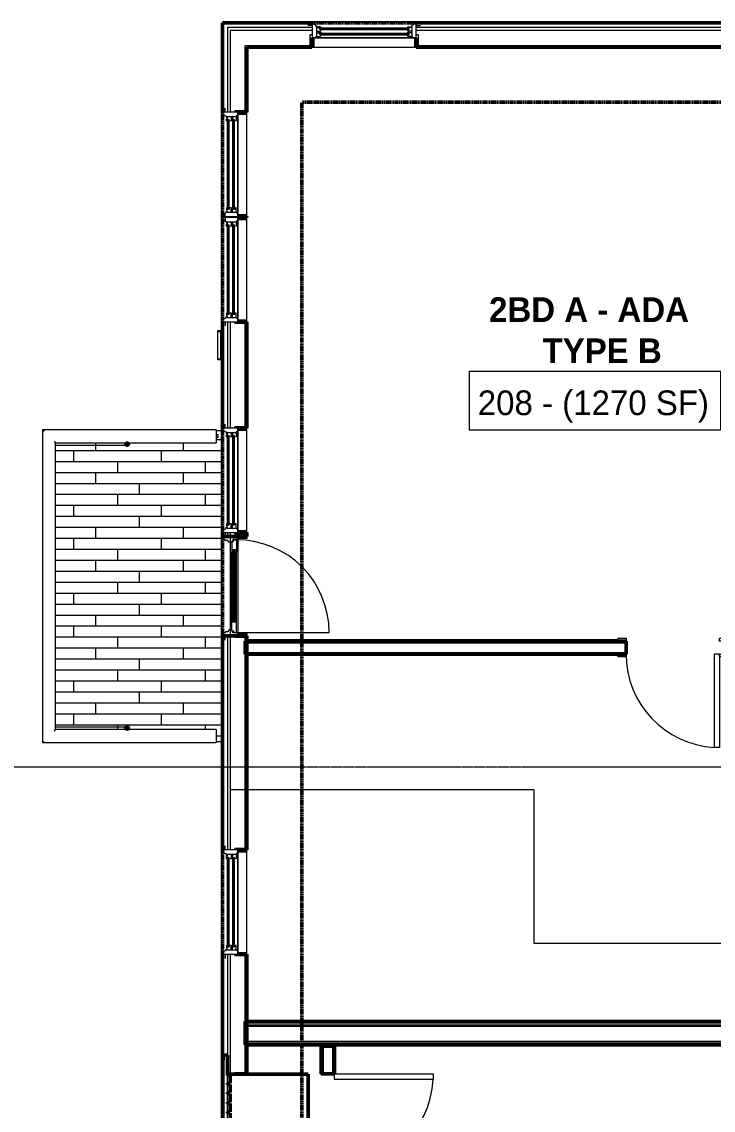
# Model space of a CAD drawing. Header units: inches. Extents: x -4235 to -464, y 9767 to 12344.
# Drawn here: x -3933.9 to -3681.9, y 11722.1 to 12119 of the extents above; entities that cross this region are included whole.
import ezdxf

# ---------------------------------------------------------------- set-up
doc = ezdxf.new("R2010")
doc.units = ezdxf.units.IN
doc.header["$MEASUREMENT"] = 0
doc.linetypes.add('Dash 1_16_', pattern=[0.125, 0.0625, -0.0625])
doc.linetypes.add('Grid Line 1_2_', pattern=[0.875, 0.5, -0.125, 0.125, -0.125])
for name, color, linetype, lineweight in [('0-1', 7, 'Continuous', 5), ('0-2', 10, 'Continuous', 9), ('A-AREA-IDEN', 2, 'Continuous', 9), ('A-DOOR-1', 7, 'Continuous', 9), ('A-DOOR-2', 130, 'Continuous', 20), ('A-DOOR-4', 31, 'Continuous', 9), ('A-DOOR-5', 31, 'Continuous', 20), ('A-DOOR-FRAM', 31, 'Continuous', 20), ('A-DOOR-FRAM-1', 130, 'Continuous', 20), ('A-DOOR-FRAM-2', 31, 'Continuous', 9), ('A-DOOR-GLAZ', 31, 'Continuous', 9), ('A-FLOR-1', 10, 'Continuous', 9), ('A-FLOR-4', 192, 'Continuous', 9), ('A-FLOR-HRAL', 11, 'Continuous', 9), ('A-FLOR-PATT-1', 9, 'Continuous', 9), ('A-GENM', 5, 'Continuous', 9), ('A-GENM-5', 5, 'Continuous', 50), ('A-GLAZ-1', 151, 'Continuous', 9), ('A-GLAZ-2', 151, 'Continuous', 20), ('A-GLAZ-3', 151, 'Continuous', 50), ('A-WALL', 113, 'Continuous', 13), ('A-WALL-1', 250, 'Continuous', 50), ('A-WALL-2', 50, 'Continuous', 13), ('A-WALL-3', 10, 'Continuous', 9), ('A-WALL-4', 254, 'Continuous', 9), ('A-WALL-5', 7, 'Continuous', 9), ('A-WALL-6', 113, 'Continuous', 9), ('A-WALL-7', 113, 'Continuous', 50), ('C-PROP-LINE-1', 91, 'Dash 1_16_', 50), ('I-WALL-1', 250, 'Continuous', 50), ('I-WALL-2', 10, 'Continuous', 9), ('I-WALL-3', 254, 'Continuous', 9), ('S-GRID-1', 1, 'Grid Line 1_2_', 9)]:
    doc.layers.add(name, color=color, linetype=linetype, lineweight=lineweight)
doc.styles.add('Century Gothic', font='ufonts.com_century-gothic.ttf', dxfattribs={"height": 9})
doc.styles.add('Century Gothic_B', font='GOTHICB.TTF', dxfattribs={"height": 9})

# ---------------------------------------------------------------- blocks, each defined once
blk = doc.blocks.new('Basic Wall _ INT - W4BØF - _5_8 GYP - 2X4 WOOD_BATT_ - 5_8 GYP_ - ___-2689699-BACKGROUND - 2ND FLOOR')
at = {"layer": 'A-WALL-3'}
for p, q in [((-3852.47, 11893.48), (-3852.47, 11893.6)), ((-3852.47, 11893.6), (-3852.47, 11893.54)), ((-3852.47, 11893.54), (-3852.47, 11893.4)), ((-3851.86, 11893.54), (-3852.47, 11893.54)), ((-3852.47, 11893.33), (-3852.47, 11893.48)), ((-3852.47, 11893.39), (-3852.47, 11893.33)), ((-3852.47, 11893.31), (-3852.47, 11893.33)), ((-3852.47, 11893.31), (-3852.47, 11893.31)), ((-3852.47, 11893.3), (-3852.47, 11893.31)), ((-3852.47, 11893.29), (-3852.47, 11893.3)), ((-3852.47, 11893.27), (-3852.47, 11893.29)), ((-3852.47, 11893.23), (-3852.47, 11893.27)), ((-3852.47, 11893.19), (-3852.47, 11893.23)), ((-3852.47, 11893.21), (-3852.47, 11893.19)), ((-3852.47, 11893.19), (-3851.86, 11893.19)), ((-3716.58, 11893.19), (-3713.58, 11893.19))]:
    blk.add_line(p, q, dxfattribs=at)
at = {"layer": 'A-WALL-4'}
for p, q in [((-3851.86, 11893.6), (-3852.47, 11893.6)), ((-3716.58, 11893.54), (-3851.85, 11893.54)), ((-3676.05, 11893.54), (-3676.58, 11893.54)), ((-3676.05, 11893.54), (-3676.05, 11893.6)), ((-3676.05, 11893.4), (-3676.05, 11893.54)), ((-3676.05, 11893.33), (-3676.05, 11893.39)), ((-3851.86, 11893.31), (-3852.47, 11893.31)), ((-3851.85, 11893.19), (-3716.58, 11893.19)), ((-3676.58, 11893.19), (-3676.05, 11893.19)), ((-3676.05, 11893.19), (-3676.05, 11893.21))]:
    blk.add_line(p, q, dxfattribs=at)
at = {"layer": 'A-WALL-5'}
for p, q in [((-3716.58, 11893.6), (-3851.85, 11893.6)), ((-3676.05, 11893.6), (-3676.58, 11893.6)), ((-3676.05, 11893.6), (-3676.05, 11893.31)), ((-3716.58, 11893.31), (-3851.85, 11893.31)), ((-3676.05, 11893.31), (-3676.58, 11893.31)), ((-3676.05, 11893.31), (-3676.05, 11893.23)), ((-3676.05, 11893.23), (-3676.05, 11893.19))]:
    blk.add_line(p, q, dxfattribs=at)
blk = doc.blocks.new('Basic Wall _ INT - W4BØF - _5_8 GYP - 2X4 WOOD_BATT_ - 5_8 GYP_ - ___-2689700-BACKGROUND - 2ND FLOOR')
at = {"layer": 'A-WALL-3'}
for p, q in [((-3852.47, 11888.44), (-3852.47, 11888.42)), ((-3852.47, 11888.4), (-3852.47, 11888.44)), ((-3852.47, 11888.44), (-3851.85, 11888.44)), ((-3852.47, 11888.34), (-3852.47, 11888.4)), ((-3852.47, 11888.32), (-3852.47, 11888.34)), ((-3852.47, 11888.31), (-3852.47, 11888.32)), ((-3852.47, 11888.29), (-3852.47, 11888.31)), ((-3852.47, 11888.3), (-3852.47, 11888.24)), ((-3852.47, 11888.24), (-3852.47, 11888.29)), ((-3852.47, 11888.15), (-3852.47, 11888.24)), ((-3852.47, 11888.23), (-3852.47, 11888.09)), ((-3852.47, 11888.03), (-3852.47, 11888.15)), ((-3852.47, 11888.09), (-3852.47, 11888.03)), ((-3851.85, 11888.09), (-3852.47, 11888.09)), ((-3716.58, 11888.44), (-3713.58, 11888.44)), ((-3676.46, 11888.03), (-3676.4, 11888.09)), ((-3676.4, 11888.09), (-3676.25, 11888.23)), ((-3676.25, 11888.24), (-3676.19, 11888.3)), ((-3676.07, 11888.42), (-3676.05, 11888.44))]:
    blk.add_line(p, q, dxfattribs=at)
at = {"layer": 'A-WALL-4'}
for p, q in [((-3852.47, 11888.31), (-3851.85, 11888.31)), ((-3851.85, 11888.03), (-3852.47, 11888.03)), ((-3851.85, 11888.44), (-3716.58, 11888.44)), ((-3716.58, 11888.09), (-3851.85, 11888.09)), ((-3676.58, 11888.44), (-3676.05, 11888.44)), ((-3676.4, 11888.09), (-3676.58, 11888.09))]:
    blk.add_line(p, q, dxfattribs=at)
at = {"layer": 'A-WALL-5'}
for p, q in [((-3851.85, 11888.31), (-3716.58, 11888.31)), ((-3716.58, 11888.03), (-3851.85, 11888.03)), ((-3676.58, 11888.31), (-3676.17, 11888.31)), ((-3676.46, 11888.03), (-3676.58, 11888.03))]:
    blk.add_line(p, q, dxfattribs=at)
at = {"layer": 'A-WALL-5', "flags": 128}
for points in [[(-3676.17, 11888.31), (-3676.19, 11888.29), (-3676.25, 11888.24), (-3676.34, 11888.15), (-3676.46, 11888.03)], [(-3676.09, 11888.4), (-3676.11, 11888.38), (-3676.13, 11888.36), (-3676.15, 11888.34), (-3676.16, 11888.33), (-3676.17, 11888.32), (-3676.17, 11888.31)]]:
    blk.add_lwpolyline(points, dxfattribs=at)
blk = doc.blocks.new('SWING - SINGLE - FLUSH - 2-10 x 6-8 - PRIVACY-3199405-BACKGROUND - 2ND FLOOR')
at = {"layer": 'A-DOOR-1'}
blk.add_arc((17, -2.37), 34.07, 180, 266.6343, dxfattribs=at)
at = {"layer": 'A-DOOR-2'}
for p, q in [((15, -2.37), (15, -36.38)), ((17, -2.37), (15, -2.37)), ((17, -2.37), (17, -36.38)), ((17, -36.38), (15, -36.38))]:
    blk.add_line(p, q, dxfattribs=at)
at = {"layer": 'A-DOOR-FRAM-1'}
for p, q in [((-20, 2.38), (-20, 3.38)), ((-20, 3.38), (-17, 3.38)), ((-17, 2.38), (-20, 2.38)), ((-17, 3.38), (-17, 2.38)), ((17, 2.38), (17, 3.38)), ((17, 3.38), (20, 3.38)), ((20, 2.38), (17, 2.38)), ((20, 3.38), (20, 2.38)), ((-20, -2.37), (-17, -2.37)), ((-20, -3.37), (-20, -2.37)), ((-17, -3.37), (-20, -3.37)), ((-17, -2.37), (-17, -3.37)), ((17, -2.37), (20, -2.37)), ((17, -3.37), (17, -2.37)), ((20, -3.37), (17, -3.37)), ((20, -2.37), (20, -3.37))]:
    blk.add_line(p, q, dxfattribs=at)
blk = doc.blocks.new('Basic Wall _ INT - W4BØF - _5_8 GYP - 2X4 WOOD_BATT_ - 5_8 GYP_ - ___-2687859-BACKGROUND - 2ND FLOOR')
at = {"layer": 'A-WALL-4'}
for p, q in [((-3819.97, 11745.66), (-3820, 11745.66)), ((-3820, 11735.41), (-3820, 11745.66)), ((-3819.8, 11745.66), (-3819.86, 11745.66)), ((-3819.65, 11745.66), (-3819.79, 11745.66)), ((-3819.58, 11745.66), (-3819.65, 11745.66)), ((-3819.65, 11745.66), (-3819.65, 11735.41)), ((-3820, 11735.41), (-3819.97, 11735.41)), ((-3819.86, 11735.41), (-3819.8, 11735.41)), ((-3819.79, 11735.41), (-3819.65, 11735.41)), ((-3819.65, 11735.41), (-3819.58, 11735.41))]:
    blk.add_line(p, q, dxfattribs=at)
at = {"layer": 'A-WALL-5'}
for p, q in [((-3820, 11745.66), (-3819.95, 11745.66)), ((-3819.95, 11745.66), (-3819.87, 11745.66)), ((-3819.87, 11735.41), (-3819.87, 11745.66)), ((-3819.87, 11745.66), (-3819.58, 11745.66)), ((-3819.58, 11745.66), (-3819.58, 11735.41)), ((-3819.95, 11735.41), (-3820, 11735.41)), ((-3819.87, 11735.41), (-3819.95, 11735.41)), ((-3819.58, 11735.41), (-3819.87, 11735.41))]:
    blk.add_line(p, q, dxfattribs=at)
blk = doc.blocks.new('Basic Wall _ INT - W4BØF - _5_8 GYP - 2X4 WOOD_BATT_ - 5_8 GYP_ - ___-2687858-BACKGROUND - 2ND FLOOR')
at = {"layer": 'A-WALL-4'}
for p, q in [((-3825.1, 11745.66), (-3825.16, 11745.66)), ((-3824.95, 11745.66), (-3825.1, 11745.66)), ((-3825.1, 11745.66), (-3825.1, 11735.41)), ((-3824.89, 11745.66), (-3824.95, 11745.66)), ((-3824.75, 11745.66), (-3824.77, 11745.66)), ((-3824.75, 11735.41), (-3824.75, 11745.66)), ((-3825.16, 11735.41), (-3825.1, 11735.41)), ((-3825.1, 11735.41), (-3824.95, 11735.41)), ((-3824.95, 11735.41), (-3824.89, 11735.41)), ((-3824.77, 11735.41), (-3824.75, 11735.41))]:
    blk.add_line(p, q, dxfattribs=at)
at = {"layer": 'A-WALL-5'}
for p, q in [((-3825.16, 11745.66), (-3824.87, 11745.66)), ((-3825.16, 11745.66), (-3825.16, 11735.41)), ((-3824.87, 11745.66), (-3824.87, 11735.41)), ((-3824.87, 11745.66), (-3824.79, 11745.66)), ((-3824.79, 11745.66), (-3824.75, 11745.66)), ((-3824.87, 11735.41), (-3825.16, 11735.41)), ((-3824.79, 11735.41), (-3824.87, 11735.41)), ((-3824.75, 11735.41), (-3824.79, 11735.41))]:
    blk.add_line(p, q, dxfattribs=at)
blk = doc.blocks.new('SWING - SINGLE - FLUSH - 36_ x 80_ - OFFSET PIVOT DOOR AT MAGIC PAK AND WASHER_DRYER-3199415-BACKGROUND - 2ND FLOOR')
at = {"layer": 'A-DOOR-1'}
blk.add_arc((18, -2.37), 36.07, 180, 266.8211, dxfattribs=at)
at = {"layer": 'A-DOOR-2'}
for p, q in [((16, -2.37), (16, -38.39)), ((18, -2.37), (16, -2.37)), ((18, -2.37), (18, -38.39)), ((18, -38.39), (16, -38.39))]:
    blk.add_line(p, q, dxfattribs=at)
blk = doc.blocks.new('CTR - 1st Phase - Unit Layouts_rvt-1-BACKGROUND - 2ND FLOOR')
at = {"layer": 'A-WALL-1'}
for p, q in [((-3713.58, 11893.19), (-3852.47, 11893.19)), ((-3852.47, 11893.19), (-3852.47, 11892.56)), ((-3852.47, 11892.56), (-3852.47, 11889.06)), ((-3713.58, 11888.44), (-3713.58, 11893.19)), ((-3852.47, 11889.06), (-3852.47, 11888.44)), ((-3852.47, 11888.44), (-3713.58, 11888.44)), ((-3824.12, 11745.66), (-3824.75, 11745.66)), ((-3824.75, 11745.66), (-3824.75, 11735.41)), ((-3820.62, 11745.66), (-3824.12, 11745.66)), ((-3820, 11745.66), (-3820.62, 11745.66)), ((-3820, 11735.41), (-3820, 11745.66)), ((-3824.75, 11735.41), (-3820, 11735.41))]:
    blk.add_line(p, q, dxfattribs=at)
at = {"layer": 'A-WALL-2'}
for p, q in [((-3851.85, 11892.56), (-3851.85, 11889.06)), ((-3851.85, 11892.56), (-3713.58, 11892.56)), ((-3851.85, 11889.06), (-3713.58, 11889.06)), ((-3820.62, 11745.04), (-3824.12, 11745.04)), ((-3824.12, 11745.04), (-3824.12, 11735.41)), ((-3820.62, 11745.04), (-3820.62, 11735.41))]:
    blk.add_line(p, q, dxfattribs=at)
at = {"layer": 'A-WALL-3'}
for p, q in [((-3851.86, 11893.19), (-3852.47, 11893.19)), ((-3852.47, 11888.44), (-3852.47, 11893.19)), ((-3716.58, 11893.19), (-3851.85, 11893.19)), ((-3713.58, 11893.19), (-3716.58, 11893.19)), ((-3852.47, 11888.44), (-3851.85, 11888.44)), ((-3851.85, 11888.44), (-3716.58, 11888.44)), ((-3716.58, 11888.44), (-3713.58, 11888.44)), ((-3824.75, 11745.66), (-3824.75, 11735.41)), ((-3820, 11735.41), (-3820, 11745.66))]:
    blk.add_line(p, q, dxfattribs=at)
at = {"layer": 'A-WALL-4'}
for p, q in [((-3713.58, 11893.19), (-3713.58, 11888.44)), ((-3824.75, 11745.66), (-3820, 11745.66)), ((-3820, 11735.41), (-3824.75, 11735.41))]:
    blk.add_line(p, q, dxfattribs=at)
at = {"layer": '0-2'}
for name, p in [('Basic Wall _ INT - W4BØF - _5_8 GYP - 2X4 WOOD_BATT_ - 5_8 GYP_ - ___-2689699-BACKGROUND - 2ND FLOOR', (0, 0)), ('SWING - SINGLE - FLUSH - 2-10 x 6-8 - PRIVACY-3199405-BACKGROUND - 2ND FLOOR', (-3696.58, 11890.81)), ('Basic Wall _ INT - W4BØF - _5_8 GYP - 2X4 WOOD_BATT_ - 5_8 GYP_ - ___-2689700-BACKGROUND - 2ND FLOOR', (0, 0)), ('Basic Wall _ INT - W4BØF - _5_8 GYP - 2X4 WOOD_BATT_ - 5_8 GYP_ - ___-2687858-BACKGROUND - 2ND FLOOR', (0, 0)), ('Basic Wall _ INT - W4BØF - _5_8 GYP - 2X4 WOOD_BATT_ - 5_8 GYP_ - ___-2687859-BACKGROUND - 2ND FLOOR', (0, 0))]:
    blk.add_blockref(name, p, dxfattribs=at)
at = {"layer": '0-2', "rotation": 90.00000000001249}
blk.add_blockref('SWING - SINGLE - FLUSH - 36_ x 80_ - OFFSET PIVOT DOOR AT MAGIC PAK AND WASHER_DRYER-3199415-BACKGROUND - 2ND FLOOR', (-3822.37, 11717.41), dxfattribs=at)
blk = doc.blocks.new('CTR - 1st Phase - Common Walls_rvt-1-BACKGROUND - 2ND FLOOR')
at = {"layer": 'A-WALL-2'}
for p, q in [((-3501.42, 11753.81), (-3852.47, 11753.81)), ((-3501.42, 11753.19), (-3852.47, 11753.19)), ((-3501.42, 11752.69), (-3852.47, 11752.69)), ((-3504.67, 11747.19), (-3852.47, 11747.19)), ((-3504.67, 11746.56), (-3852.47, 11746.56))]:
    blk.add_line(p, q, dxfattribs=at)
at = {"layer": 'I-WALL-1'}
for p, q in [((-3636.46, 11754.44), (-3852.47, 11754.44)), ((-3852.47, 11754.44), (-3852.47, 11745.94)), ((-3852.47, 11745.94), (-3505.3, 11745.94))]:
    blk.add_line(p, q, dxfattribs=at)
at = {"layer": 'I-WALL-2'}
for p, q in [((-3852.47, 11745.94), (-3852.47, 11754.44)), ((-3851.85, 11754.44), (-3852.47, 11754.44)), ((-3852.47, 11745.94), (-3851.85, 11745.94))]:
    blk.add_line(p, q, dxfattribs=at)
at = {"layer": 'I-WALL-3'}
for p, q in [((-3676.46, 11754.44), (-3851.85, 11754.44)), ((-3851.85, 11745.94), (-3505.3, 11745.94))]:
    blk.add_line(p, q, dxfattribs=at)
blk = doc.blocks.new('CTR - 1st Phase -Stairs _ Elevators_rvt-1-BACKGROUND - 2ND FLOOR')
at = {"layer": 'A-FLOR-1'}
for p, q in [((-3857.97, 11838.99), (-3857.97, 11817.01)), ((-3857.97, 11778.99), (-3857.97, 11735.26))]:
    blk.add_line(p, q, dxfattribs=at)
blk = doc.blocks.new('Window-Double_Hung-Andersen-400_Series-Tilt_Wash - DOUBLE HUNG - REVERSE COTTAGE - 2ND FLOOR-2888385-BACKGROUND - 2ND FLOOR')
at = {"layer": 'A-GLAZ-1'}
for p, q in [((-16.29, 2.5), (-15.7, 2.5)), ((-16.29, 2.12), (-15.7, 2.12)), ((-16.29, 0.56), (-15.7, 0.56)), ((-16.29, 0.19), (-15.7, 0.19)), ((-15.82, 2.5), (-15.82, 2.12)), ((-15.82, 0.56), (-15.82, 0.19)), ((-15.7, 2.63), (15.7, 2.63)), ((-15.7, 2.5), (15.7, 2.5)), ((-15.7, 2.12), (15.7, 2.12)), ((-15.7, 2), (15.7, 2)), ((-15.7, 0.69), (15.7, 0.69)), ((-15.7, 0.56), (15.7, 0.56)), ((-15.7, 0.19), (15.7, 0.19)), ((-15.7, 0.06), (15.7, 0.06)), ((16.29, 2.5), (15.7, 2.5)), ((16.29, 2.12), (15.7, 2.12)), ((16.29, 0.56), (15.7, 0.56)), ((16.29, 0.19), (15.7, 0.19)), ((15.82, 2.5), (15.82, 2.12)), ((15.82, 0.56), (15.82, 0.19)), ((-19.01, -3.94), (-19.01, -2.44)), ((-19.01, -2.44), (-18.95, -2.44)), ((-18.95, -3.94), (-19.01, -3.94)), ((18.95, -1.06), (-18.95, -1.06)), ((-18.95, -1.06), (-18.95, -4.44)), ((-18.32, -1.06), (-18.32, -4.44)), ((18.32, -1.06), (18.32, -4.44)), ((18.95, -4.44), (18.95, -1.06)), ((18.95, -2.44), (19.01, -2.44)), ((19.01, -3.94), (18.95, -3.94)), ((19.01, -2.44), (19.01, -3.94)), ((-18.95, -4.44), (18.95, -4.44))]:
    blk.add_line(p, q, dxfattribs=at)
at = {"layer": 'A-GLAZ-2'}
for p, q in [((19.01, 4.81), (-19.01, 4.81)), ((-19.01, 4.81), (-19.01, -1.06)), ((-18.2, 4.81), (-18.2, 4)), ((-18.2, 4), (-17.92, 4)), ((-17.92, 4), (-17.61, 3.19)), ((17.92, 4), (17.61, 3.19)), ((18.2, 4), (17.92, 4)), ((18.2, 4.81), (18.2, 4)), ((19.01, -1.06), (19.01, 4.81)), ((-19.01, 3.44), (-20.51, 3.44)), ((-17.61, 3.19), (-17.14, 3.19)), ((-17.42, 2.75), (-16.57, 2.75)), ((-17.42, 2.75), (-17.42, -0.56)), ((-17.42, 1.37), (-15.86, 1.37)), ((-17.42, 0.81), (-16.57, 0.81)), ((-17.14, 3.19), (-17.14, 2.75)), ((-15.86, 2.97), (-16.57, 2.97)), ((-16.57, 2.63), (-16.57, 2.97)), ((-15.7, 2.63), (-16.57, 2.63)), ((-15.86, 1.03), (-16.57, 1.03)), ((-16.57, 0.69), (-16.57, 1.03)), ((-15.7, 0.69), (-16.57, 0.69)), ((-16.29, 2.63), (-16.29, 2)), ((-15.7, 2), (-16.29, 2)), ((-16.29, 0.69), (-16.29, 0.06)), ((-15.7, 0.06), (-16.29, 0.06)), ((-15.86, 2.97), (-15.7, 2.63)), ((-15.86, 1.37), (-15.7, 2)), ((-15.86, 1.03), (-15.7, 0.69)), ((-15.86, -0.56), (-15.7, 0.06)), ((15.86, 2.97), (15.7, 2.63)), ((15.7, 2.63), (16.57, 2.63)), ((15.7, 2), (16.29, 2)), ((15.86, 1.37), (15.7, 2)), ((15.86, 1.03), (15.7, 0.69)), ((15.7, 0.69), (16.57, 0.69)), ((15.7, 0.06), (16.29, 0.06)), ((15.86, -0.56), (15.7, 0.06)), ((15.86, 2.97), (16.57, 2.97)), ((17.42, 1.37), (15.86, 1.37)), ((15.86, 1.03), (16.57, 1.03)), ((16.29, 2.63), (16.29, 2)), ((16.29, 0.69), (16.29, 0.06)), ((16.57, 2.63), (16.57, 2.97)), ((17.42, 2.75), (16.57, 2.75)), ((16.57, 0.69), (16.57, 1.03)), ((17.42, 0.81), (16.57, 0.81)), ((17.14, 3.19), (17.14, 2.75)), ((17.61, 3.19), (17.14, 3.19)), ((17.42, 2.75), (17.42, -0.56)), ((19.01, 3.44), (20.51, 3.44)), ((-19.01, -1.06), (19.01, -1.06)), ((-17.67, -0.78), (-18, -1.06)), ((-17.67, -0.78), (-17.67, -0.56)), ((-17.67, -0.56), (-15.86, -0.56)), ((17.67, -0.56), (15.86, -0.56)), ((17.67, -0.78), (17.67, -0.56)), ((17.67, -0.78), (18, -1.06))]:
    blk.add_line(p, q, dxfattribs=at)
blk = doc.blocks.new('Door-Inswing-Andersen-400_Series-Single - 3_ 0-1_8_ x custom height - 2ND FLOOR-2895725-BACKGROUND - 2ND FLOOR')
at = {"layer": 'A-DOOR-4'}
blk.add_line((16.87, 0.66), (16.87, 34.41), dxfattribs=at)
blk.add_arc((16.87, 0.66), 33.75, 90, 180, dxfattribs=at)
at = {"layer": 'A-DOOR-5'}
for p, q in [((-16.87, -0.41), (-16.87, 0.66)), ((-16.87, 0.66), (-12.44, 0.66)), ((-13.19, 0.66), (-13.19, -0.66)), ((-13.19, 0.66), (-13.19, 0.59)), ((-13.19, 0.59), (-12.67, 0.59)), ((-12.44, 0.09), (-13.19, 0.09)), ((-12.67, 0.59), (-12.47, 0.34)), ((-12.47, 0.34), (-12.44, 0.16)), ((12.44, 0.66), (-12.44, 0.66)), ((-12.44, 0.16), (-12.44, 0.09)), ((16.87, 0.66), (12.44, 0.66)), ((12.47, 0.34), (12.44, 0.16)), ((12.44, 0.16), (12.44, 0.09)), ((12.44, 0.09), (13.19, 0.09)), ((12.67, 0.59), (12.47, 0.34)), ((13.19, 0.59), (12.67, 0.59)), ((13.19, 0.66), (13.19, -0.66)), ((13.19, 0.66), (13.19, 0.59)), ((16.87, -0.41), (16.87, 0.66)), ((-16.26, -0.42), (-16.87, -0.41)), ((-16.26, -1.06), (-16.26, -0.42)), ((-16.26, -1.06), (-12.44, -1.06)), ((-13.19, -0.66), (-12.44, -0.66)), ((-12.44, -0.75), (-12.47, -1.06)), ((-12.44, -0.66), (-12.44, -0.75)), ((12.44, -1.06), (-12.44, -1.06)), ((12.44, -0.66), (12.44, -0.75)), ((13.19, -0.66), (12.44, -0.66)), ((12.44, -0.75), (12.47, -1.06)), ((16.26, -1.06), (12.44, -1.06)), ((16.26, -0.42), (16.87, -0.41)), ((16.26, -1.06), (16.26, -0.42))]:
    blk.add_line(p, q, dxfattribs=at)
at = {"layer": 'A-DOOR-FRAM'}
for p, q in [((-18.06, -4.75), (-18.06, 1.12)), ((-18.06, 1.12), (-17.03, 1.12)), ((-17.69, 1.12), (-18.06, 1.12)), ((-18.06, 1.12), (-17.94, 1.12)), ((-18.06, -4.44), (-18.06, 1.12)), ((-17.31, 1.12), (17.31, 1.12)), ((-17.03, 1.12), (-17.03, -0.66)), ((17.03, 1.12), (17.03, -0.66)), ((18.06, 1.12), (17.03, 1.12)), ((17.94, 1.12), (18.06, 1.12)), ((18.06, -4.75), (18.06, 1.12)), ((18.06, 1.12), (18.06, -4.44)), ((-19.69, -3.44), (-18.06, -3.44)), ((-17.03, -0.66), (-16.45, -0.66)), ((-16.69, -3.39), (-17.03, -3.63)), ((-17.03, -3.63), (-17.03, -4.75)), ((-16, -2.23), (-16.69, -2.39)), ((-16.69, -2.39), (-16.69, -3.39)), ((-16.45, -0.66), (-16.45, -1.09)), ((-16.45, -1.09), (-16, -1.09)), ((-16, -1.09), (-16, -2.23)), ((16.45, -1.09), (16, -1.09)), ((16, -1.09), (16, -2.23)), ((16, -2.23), (16.69, -2.39)), ((16.45, -0.66), (16.45, -1.09)), ((17.03, -0.66), (16.45, -0.66)), ((16.69, -2.39), (16.69, -3.39)), ((16.69, -3.39), (17.03, -3.63)), ((17.03, -3.63), (17.03, -4.75)), ((19.69, -3.44), (18.06, -3.44)), ((-18.06, -4.8), (-18.06, -4.44)), ((-18.06, -4.75), (-17.03, -4.75)), ((18.06, -4.75), (17.03, -4.75)), ((18.06, -4.44), (18.06, -4.8))]:
    blk.add_line(p, q, dxfattribs=at)
at = {"layer": 'A-DOOR-FRAM-2'}
for p, q in [((-17.94, 4.44), (-17.31, 4.44)), ((-17.94, 1.12), (-17.94, 4.44)), ((-17.31, 4.44), (-17.31, 1.12)), ((17.31, 4.44), (17.94, 4.44)), ((17.31, 1.12), (17.31, 4.44)), ((17.94, 4.44), (17.94, 1.12)), ((-17.31, 1.12), (-17.94, 1.12)), ((17.94, 1.12), (17.31, 1.12))]:
    blk.add_line(p, q, dxfattribs=at)
at = {"layer": 'A-DOOR-GLAZ'}
for p, q in [((12.44, 0.09), (-12.44, 0.09)), ((-13.19, -0.06), (-12.44, -0.06)), ((-12.44, -0.5), (-13.19, -0.5)), ((-12.98, -0.5), (-12.98, -0.06)), ((12.44, -0.06), (-12.44, -0.06)), ((12.44, -0.5), (-12.44, -0.5)), ((12.44, -0.66), (-12.44, -0.66)), ((13.19, -0.06), (12.44, -0.06)), ((12.44, -0.5), (13.19, -0.5)), ((12.98, -0.5), (12.98, -0.06))]:
    blk.add_line(p, q, dxfattribs=at)
blk = doc.blocks.new('V-Series_EWC4_SPVU_RFA_2015 - 2ND AND 3RD FLOOR-2226480-BACKGROUND - 2ND FLOOR')
at = {"layer": 'A-GENM'}
for p, q in [((-3858.97, 11732.03), (-3858.97, 11734.83)), ((-3858.97, 11728.55), (-3858.97, 11731.53)), ((-3858.97, 11725.06), (-3858.97, 11728.05)), ((-3858.97, 11721.58), (-3858.97, 11724.56)), ((-3858.97, 11718.09), (-3858.97, 11721.08)), ((-3858.97, 11714.61), (-3858.97, 11717.59)), ((-3858.97, 11711.12), (-3858.97, 11714.11)), ((-3858.97, 11707.83), (-3858.97, 11710.62))]:
    blk.add_line(p, q, dxfattribs=at)
at = {"layer": 'A-GENM-5'}
for p, q in [((-3829.54, 11735.26), (-3858.97, 11735.26)), ((-3858.97, 11735.26), (-3858.97, 11734.83)), ((-3858.97, 11734.83), (-3857.97, 11734.83)), ((-3857.97, 11734.83), (-3857.97, 11732.03)), ((-3829.54, 11707.39), (-3829.54, 11735.26)), ((-3857.97, 11732.03), (-3858.97, 11732.03)), ((-3858.97, 11732.03), (-3858.97, 11731.53)), ((-3858.97, 11731.53), (-3857.97, 11731.53)), ((-3857.97, 11731.53), (-3857.97, 11728.55)), ((-3857.97, 11728.55), (-3858.97, 11728.55)), ((-3858.97, 11728.55), (-3858.97, 11728.05)), ((-3858.97, 11728.05), (-3857.97, 11728.05)), ((-3857.97, 11728.05), (-3857.97, 11725.06)), ((-3857.97, 11725.06), (-3858.97, 11725.06)), ((-3858.97, 11725.06), (-3858.97, 11724.56)), ((-3858.97, 11724.56), (-3857.97, 11724.56)), ((-3857.97, 11724.56), (-3857.97, 11721.58)), ((-3857.97, 11721.58), (-3858.97, 11721.58)), ((-3858.97, 11721.58), (-3858.97, 11721.08)), ((-3858.97, 11721.08), (-3857.97, 11721.08)), ((-3857.97, 11721.08), (-3857.97, 11718.09)), ((-3857.97, 11718.09), (-3858.97, 11718.09)), ((-3858.97, 11718.09), (-3858.97, 11717.59)), ((-3858.97, 11717.59), (-3857.97, 11717.59)), ((-3857.97, 11717.59), (-3857.97, 11714.61)), ((-3857.97, 11714.61), (-3858.97, 11714.61)), ((-3858.97, 11714.61), (-3858.97, 11714.11)), ((-3858.97, 11714.11), (-3857.97, 11714.11)), ((-3857.97, 11711.12), (-3858.97, 11711.12)), ((-3858.97, 11711.12), (-3858.97, 11710.62)), ((-3857.97, 11714.11), (-3857.97, 11711.12)), ((-3858.97, 11710.62), (-3857.97, 11710.62)), ((-3857.97, 11707.83), (-3858.97, 11707.83)), ((-3858.97, 11707.83), (-3858.97, 11707.39)), ((-3858.97, 11707.39), (-3829.54, 11707.39)), ((-3857.97, 11710.62), (-3857.97, 11707.83))]:
    blk.add_line(p, q, dxfattribs=at)
blk = doc.blocks.new('Railing - Baluster_01-2700443-BACKGROUND - 2ND FLOOR')
at = {"layer": 'A-FLOR-HRAL'}
for p, q in [((-0.59, 1.18), (0.59, 1.18)), ((-0.59, 0.59), (-0.59, 1.18)), ((0.59, 1.18), (0.59, 0.59))]:
    blk.add_line(p, q, dxfattribs=at)
blk = doc.blocks.new('Railing - Railing-2700282-BACKGROUND - 2ND FLOOR')
at = {"layer": 'A-FLOR-HRAL'}
for p, q in [((-3863.09, 11970.23), (-3926.34, 11970.23)), ((-3926.34, 11970.23), (-3926.34, 11856.18)), ((-3863.09, 11970.23), (-3863.09, 11969.75)), ((-3863.09, 11969.75), (-3863.09, 11965.97)), ((-3921.61, 11965.5), (-3863.09, 11965.5)), ((-3921.61, 11860.9), (-3921.61, 11965.5)), ((-3863.09, 11965.97), (-3863.09, 11965.5)), ((-3863.09, 11860.9), (-3921.61, 11860.9)), ((-3863.09, 11860.9), (-3863.09, 11860.43)), ((-3863.09, 11860.43), (-3863.09, 11856.65)), ((-3926.34, 11856.18), (-3863.09, 11856.18)), ((-3863.09, 11856.65), (-3863.09, 11856.18))]:
    blk.add_line(p, q, dxfattribs=at)
for points, knots in [([(-3926.34, 11970.23), (-3926.34, 11970.23), (-3926.33, 11970.22), (-3926.3, 11970.19), (-3926.27, 11970.16), (-3926.25, 11970.14), (-3926.22, 11970.11), (-3926.19, 11970.08), (-3926.15, 11970.04), (-3926.11, 11970), (-3926.07, 11969.96), (-3926.03, 11969.93), (-3925.97, 11969.86), (-3925.91, 11969.8), (-3925.86, 11969.75)], [0, 0, 0, 0, 0.166667, 0.25, 0.333333, 0.416667, 0.458333, 0.5, 0.583333, 0.666667, 0.708333, 0.75, 0.833333, 1, 1, 1, 1]), ([(-3922.08, 11965.97), (-3922.04, 11965.93), (-3921.98, 11965.87), (-3921.9, 11965.79), (-3921.86, 11965.75), (-3921.82, 11965.71), (-3921.79, 11965.68), (-3921.76, 11965.65), (-3921.73, 11965.62), (-3921.7, 11965.59), (-3921.67, 11965.56), (-3921.65, 11965.54), (-3921.62, 11965.51), (-3921.61, 11965.5), (-3921.61, 11965.5)], [0, 0, 0, 0, 0.166667, 0.25, 0.333333, 0.375, 0.416667, 0.5, 0.541667, 0.583333, 0.666667, 0.75, 0.833333, 1, 1, 1, 1]), ([(-3922.08, 11860.43), (-3922.04, 11860.47), (-3921.98, 11860.53), (-3921.9, 11860.61), (-3921.86, 11860.66), (-3921.82, 11860.69), (-3921.79, 11860.73), (-3921.76, 11860.76), (-3921.73, 11860.78), (-3921.7, 11860.81), (-3921.67, 11860.84), (-3921.65, 11860.87), (-3921.62, 11860.89), (-3921.61, 11860.9), (-3921.61, 11860.9)], [0, 0, 0, 0, 0.166667, 0.25, 0.333333, 0.375, 0.416667, 0.5, 0.541667, 0.583333, 0.666667, 0.75, 0.833333, 1, 1, 1, 1]), ([(-3926.34, 11856.18), (-3926.34, 11856.18), (-3926.33, 11856.19), (-3926.3, 11856.21), (-3926.27, 11856.24), (-3926.25, 11856.27), (-3926.22, 11856.29), (-3926.19, 11856.32), (-3926.15, 11856.36), (-3926.11, 11856.4), (-3926.07, 11856.44), (-3926.04, 11856.48), (-3925.97, 11856.55), (-3925.9, 11856.61), (-3925.86, 11856.65)], [0, 0, 0, 0, 0.166667, 0.25, 0.333333, 0.416667, 0.458333, 0.5, 0.583333, 0.666667, 0.708333, 0.75, 0.833333, 1, 1, 1, 1])]:
    blk.add_open_spline(points, degree=3, knots=knots, dxfattribs=at)
at = {"rotation": 269.9999999999999}
blk.add_blockref('Railing - Baluster_01-2700443-BACKGROUND - 2ND FLOOR', (-3863.68, 11967.86), dxfattribs=at)
blk = doc.blocks.new('Walls 11 - Walls 1-2570471-BACKGROUND - 2ND FLOOR')
at = {"layer": 'A-WALL-6'}
for p, q in [((-3895.51, 11965.32), (-3921.61, 11965.32)), ((-3921.61, 11964.57), (-3895.51, 11964.57))]:
    blk.add_line(p, q, dxfattribs=at)
at = {"layer": 'A-WALL-7', "flags": 128}
for points in [[(-3895.51, 11965.32), (-3895.62, 11965.31), (-3895.71, 11965.28), (-3895.8, 11965.22), (-3895.87, 11965.16), (-3895.92, 11965.08), (-3895.94, 11964.99), (-3895.94, 11964.9), (-3895.92, 11964.81), (-3895.87, 11964.73), (-3895.8, 11964.66), (-3895.71, 11964.61), (-3895.62, 11964.58), (-3895.51, 11964.57)], [(-3895.51, 11964.57), (-3895.41, 11964.58), (-3895.31, 11964.61), (-3895.23, 11964.66), (-3895.16, 11964.73), (-3895.11, 11964.81), (-3895.08, 11964.9), (-3895.08, 11964.99), (-3895.11, 11965.08), (-3895.16, 11965.16), (-3895.23, 11965.22), (-3895.31, 11965.28), (-3895.41, 11965.31), (-3895.51, 11965.32)]]:
    blk.add_lwpolyline(points, dxfattribs=at)
blk = doc.blocks.new('Walls 12 - Walls 1-2570490-BACKGROUND - 2ND FLOOR')
at = {"layer": 'A-WALL-6'}
for p, q in [((-3895.51, 11861.83), (-3921.61, 11861.83)), ((-3921.61, 11861.08), (-3895.51, 11861.08))]:
    blk.add_line(p, q, dxfattribs=at)
at = {"layer": 'A-WALL-7', "flags": 128}
for points in [[(-3895.51, 11861.83), (-3895.62, 11861.81), (-3895.71, 11861.78), (-3895.8, 11861.73), (-3895.87, 11861.66), (-3895.92, 11861.58), (-3895.94, 11861.5), (-3895.94, 11861.4), (-3895.92, 11861.32), (-3895.87, 11861.24), (-3895.8, 11861.17), (-3895.71, 11861.12), (-3895.62, 11861.09), (-3895.51, 11861.08)], [(-3895.51, 11861.08), (-3895.41, 11861.09), (-3895.31, 11861.12), (-3895.23, 11861.17), (-3895.16, 11861.24), (-3895.11, 11861.32), (-3895.08, 11861.4), (-3895.08, 11861.5), (-3895.11, 11861.58), (-3895.16, 11861.66), (-3895.23, 11861.73), (-3895.31, 11861.78), (-3895.41, 11861.81), (-3895.51, 11861.83)]]:
    blk.add_lwpolyline(points, dxfattribs=at)
blk = doc.blocks.new('Perforated Panel at Magic-Pak - hvac panel - 2nd floor 2-2702973-BACKGROUND - 2ND FLOOR')
at = {"layer": 'A-GLAZ-3'}
for p, q in [((19.01, 4.44), (-19.01, 4.44)), ((-19.01, 4.44), (-19.01, 4.37)), ((-19.01, 4.37), (19.01, 4.37)), ((19.01, 4.37), (19.01, 4.44))]:
    blk.add_line(p, q, dxfattribs=at)
blk = doc.blocks.new('Family - ___-2835860-BACKGROUND - 2ND FLOOR')
at = {"layer": 'C-PROP-LINE-1'}
for p in [(-2636.92, 12118.59), (-3860.72, 11547.59)]:
    blk.add_line(p, (-3860.72, 12118.59), dxfattribs=at)
blk = doc.blocks.new('Family - ___-2835903-BACKGROUND - 2ND FLOOR')
at = {"layer": 'C-PROP-LINE-1'}
for p in [(-2096.82, 12089.69), (-3831.82, 10009.09)]:
    blk.add_line(p, (-3831.82, 12089.69), dxfattribs=at)
blk = doc.blocks.new('Family - ___-2835932-BACKGROUND - 2ND FLOOR')
at = {"layer": 'C-PROP-LINE-1'}
for p in [(-2067.92, 12118.59), (-3860.72, 9980.19)]:
    blk.add_line(p, (-3860.72, 12118.59), dxfattribs=at)

msp = doc.modelspace()

# ---------------------------------------------------------------- hatches: boundary and pattern name
at = {"layer": 'A-FLOR-PATT-1'}
h = msp.add_hatch(dxfattribs=at)
h.set_pattern_fill('FP_15', color=256, style=0, pattern_type=2)
h.set_pattern_definition([(0, (-2818.974, 11194.667), (0, 4), []), (90, (-2818.974, 11194.667), (-8, 8), [4, -28]), (90, (-2802.974, 11198.667), (-8, 8), [4, -28])])
h.paths.add_polyline_path([(-3861.09, 11856.54), (-3861.1, 11969.86), (-3863.09, 11969.86), (-3863.09, 11968.45), (-3862.5, 11968.45), (-3862.5, 11967.27), (-3863.09, 11967.27), (-3863.09, 11965.5), (-3921.61, 11965.46), (-3921.61, 11860.9), (-3863.09, 11860.89), (-3863.09, 11856.54)], flags=0)

# ---------------------------------------------------------------- linework, layer by layer
at = {"layer": 'A-AREA-IDEN', "flags": 128}
msp.add_lwpolyline([(-3770.71, 11991.54), (-3679.21, 11991.54), (-3679.21, 11970.04), (-3770.71, 11970.04)], close=True, dxfattribs=at)
at = {"layer": 'A-FLOR-4'}
for p, q in [((-3861.1, 11969.86), (-3863.09, 11969.86)), ((-3861.09, 11856.54), (-3861.09, 11932.78)), ((-3857.97, 11931.26), (-3857.97, 11895.14)), ((-3863.09, 11856.54), (-3861.09, 11856.54)), ((-3747.32, 11838.99), (-3857.97, 11838.99)), ((-3747.32, 11838.99), (-3747.32, 11782.99)), ((-3852.47, 11817.64), (-3852.47, 11817.01)), ((-3747.32, 11782.99), (-3676.34, 11782.99)), ((-3852.47, 11778.99), (-3852.47, 11735.26))]:
    msp.add_line(p, q, dxfattribs=at)
at = {"layer": 'A-GENM'}
for p, q in [((-3862.47, 12006.23), (-3862.47, 12006.32)), ((-3862.47, 12006.32), (-3861.47, 12006.32)), ((-3862.47, 12005.99), (-3862.47, 12006.23)), ((-3861.47, 12006.23), (-3862.47, 12006.23)), ((-3862.47, 11995.94), (-3862.47, 12005.99)), ((-3862.47, 12005.99), (-3861.47, 12005.99)), ((-3861.47, 12006.32), (-3861.47, 12006.23)), ((-3861.47, 12006.23), (-3861.47, 12005.99)), ((-3861.47, 12005.99), (-3861.47, 11995.94)), ((-3861.47, 11995.94), (-3862.47, 11995.94)), ((-3862.47, 11995.86), (-3862.47, 11995.94)), ((-3862.47, 11995.77), (-3862.47, 11995.86)), ((-3861.47, 11995.86), (-3862.47, 11995.86)), ((-3861.47, 11995.77), (-3862.47, 11995.77)), ((-3861.47, 11995.94), (-3861.47, 11995.86)), ((-3861.47, 11995.86), (-3861.47, 11995.77))]:
    msp.add_line(p, q, dxfattribs=at)
at = {"layer": 'A-WALL'}
for p, q in [((-3828.14, 12118.34), (-3860.47, 12118.34)), ((-3860.47, 12118.34), (-3860.47, 12086)), ((-3828.14, 12116.84), (-3858.97, 12116.84)), ((-3858.97, 12116.84), (-3858.97, 12086)), ((-3828.14, 12115.84), (-3857.97, 12115.84)), ((-3857.97, 12115.84), (-3857.97, 12086)), ((-3674.54, 12118.34), (-3790.11, 12118.34)), ((-3674.54, 12116.84), (-3790.11, 12116.84)), ((-3674.54, 12115.84), (-3790.11, 12115.84)), ((-3828.14, 12114.15), (-3828.76, 12114.15)), ((-3828.76, 12110.34), (-3828.76, 12114.15)), ((-3789.49, 12114.15), (-3790.11, 12114.15)), ((-3789.49, 12114.15), (-3789.49, 12110.34)), ((-3852.47, 12110.34), (-3828.76, 12110.34)), ((-3852.47, 12086.63), (-3852.47, 12110.34)), ((-3789.49, 12110.34), (-3675.16, 12110.34)), ((-3856.29, 12086.63), (-3856.29, 12086)), ((-3856.29, 12086.63), (-3852.47, 12086.63)), ((-3860.47, 12047.98), (-3860.47, 12047.6)), ((-3858.97, 12047.98), (-3858.97, 12047.6)), ((-3857.97, 12047.98), (-3857.97, 12047.6)), ((-3856.29, 12047.98), (-3856.29, 12047.6)), ((-3860.47, 12009.58), (-3860.47, 11970.8)), ((-3858.97, 12009.58), (-3858.97, 11970.8)), ((-3857.97, 12009.58), (-3857.97, 11970.8)), ((-3856.29, 12009.58), (-3856.29, 12008.95)), ((-3852.47, 12008.95), (-3856.29, 12008.95)), ((-3852.47, 11971.43), (-3852.47, 12008.95)), ((-3856.29, 11971.43), (-3856.29, 11970.8)), ((-3856.29, 11971.43), (-3852.47, 11971.43)), ((-3860.47, 11932.78), (-3860.47, 11931.26)), ((-3858.97, 11932.78), (-3858.97, 11931.26)), ((-3857.97, 11932.78), (-3857.97, 11931.26)), ((-3856.29, 11932.78), (-3856.29, 11932.15)), ((-3852.47, 11932.15), (-3856.29, 11932.15)), ((-3856.29, 11931.89), (-3856.29, 11931.26)), ((-3856.29, 11931.89), (-3852.47, 11931.89)), ((-3852.47, 11931.89), (-3852.47, 11932.15)), ((-3860.47, 11895.14), (-3860.47, 11817.01)), ((-3858.97, 11895.14), (-3858.97, 11817.01)), ((-3857.97, 11895.14), (-3857.97, 11817.01)), ((-3856.29, 11895.14), (-3856.29, 11894.51)), ((-3852.47, 11894.51), (-3856.29, 11894.51)), ((-3852.47, 11817.64), (-3852.47, 11894.51)), ((-3856.29, 11817.64), (-3856.29, 11817.01)), ((-3856.29, 11817.64), (-3852.47, 11817.64)), ((-3860.47, 11778.99), (-3860.47, 11742.15)), ((-3858.97, 11778.99), (-3858.97, 11742.15)), ((-3857.97, 11778.99), (-3857.97, 11735.26)), ((-3856.29, 11778.99), (-3856.29, 11778.37)), ((-3852.47, 11778.37), (-3856.29, 11778.37)), ((-3852.47, 11735.89), (-3852.47, 11778.37)), ((-3856.29, 11735.89), (-3856.29, 11735.26)), ((-3856.29, 11735.89), (-3852.47, 11735.89))]:
    msp.add_line(p, q, dxfattribs=at)
at = {"layer": 'A-WALL-6'}
for p, q in [((-3828.07, 12109.71), (-3828.14, 12109.71)), ((-3790.11, 12109.71), (-3790.17, 12109.71)), ((-3851.85, 12086), (-3851.85, 12085.94)), ((-3851.85, 12048.04), (-3851.85, 12047.98)), ((-3851.85, 12047.6), (-3851.85, 12047.54)), ((-3851.85, 12009.64), (-3851.85, 12009.58)), ((-3851.85, 11970.8), (-3851.85, 11970.74)), ((-3851.85, 11932.84), (-3851.85, 11932.78)), ((-3851.85, 11817.01), (-3851.85, 11816.95)), ((-3851.85, 11779.05), (-3851.85, 11778.99))]:
    msp.add_line(p, q, dxfattribs=at)
at = {"layer": 'A-WALL-7'}
for p, q in [((-3828.14, 12118.59), (-3860.72, 12118.59)), ((-3860.72, 12118.59), (-3860.72, 12086)), ((-3674.54, 12118.59), (-3790.11, 12118.59)), ((-3828.14, 12109.71), (-3828.14, 12113.09)), ((-3790.11, 12113.09), (-3790.11, 12109.71)), ((-3851.85, 12109.71), (-3828.14, 12109.71)), ((-3851.85, 12086), (-3851.85, 12109.71)), ((-3790.11, 12109.71), (-3674.54, 12109.71)), ((-3855.22, 12086), (-3851.85, 12086)), ((-3860.72, 12047.98), (-3860.72, 12047.6)), ((-3851.85, 12047.98), (-3855.22, 12047.98)), ((-3855.22, 12047.6), (-3851.85, 12047.6)), ((-3851.85, 12047.6), (-3851.85, 12047.98)), ((-3860.72, 12009.58), (-3860.72, 11970.8)), ((-3851.85, 12009.58), (-3855.22, 12009.58)), ((-3851.85, 11970.8), (-3851.85, 12009.58)), ((-3855.22, 11970.8), (-3851.85, 11970.8)), ((-3860.72, 11932.78), (-3860.72, 11931.26)), ((-3860.72, 11931.26), (-3851.85, 11931.26)), ((-3851.85, 11932.78), (-3855.22, 11932.78)), ((-3851.85, 11931.26), (-3851.85, 11932.78)), ((-3851.85, 11895.14), (-3860.72, 11895.14)), ((-3860.72, 11895.14), (-3860.72, 11817.01)), ((-3851.85, 11817.01), (-3851.85, 11895.14)), ((-3855.22, 11817.01), (-3851.85, 11817.01)), ((-3860.72, 11778.99), (-3860.72, 11740.4)), ((-3851.85, 11778.99), (-3855.22, 11778.99)), ((-3851.85, 11735.26), (-3851.85, 11778.99)), ((-3860.72, 11740.4), (-3860.47, 11740.4)), ((-3860.47, 11740.4), (-3860.47, 11742.15)), ((-3860.47, 11742.15), (-3858.97, 11742.15)), ((-3858.97, 11742.15), (-3858.97, 11735.26)), ((-3858.97, 11735.26), (-3851.85, 11735.26))]:
    msp.add_line(p, q, dxfattribs=at)
at = {"layer": 'S-GRID-1'}
msp.add_line((-464.45, 11847.19), (-4185.7, 11847.19), dxfattribs=at)

# ---------------------------------------------------------------- block references
at = {"layer": '0-1'}
for name in ['CTR - 1st Phase - Unit Layouts_rvt-1-BACKGROUND - 2ND FLOOR', 'CTR - 1st Phase - Common Walls_rvt-1-BACKGROUND - 2ND FLOOR', 'CTR - 1st Phase -Stairs _ Elevators_rvt-1-BACKGROUND - 2ND FLOOR']:
    msp.add_blockref(name, (0, 0), dxfattribs=at)
at = {"layer": 'A-DOOR-4', "rotation": 269.9999999999999}
msp.add_blockref('Door-Inswing-Andersen-400_Series-Single - 3_ 0-1_8_ x custom height - 2ND FLOOR-2895725-BACKGROUND - 2ND FLOOR', (-3856.29, 11913.2), dxfattribs=at)
at = {"layer": 'A-FLOR-HRAL'}
msp.add_blockref('Railing - Railing-2700282-BACKGROUND - 2ND FLOOR', (0, 0), dxfattribs=at)
at = {"layer": 'A-GENM'}
msp.add_blockref('V-Series_EWC4_SPVU_RFA_2015 - 2ND AND 3RD FLOOR-2226480-BACKGROUND - 2ND FLOOR', (0, 0), dxfattribs=at)
at = {"layer": 'A-GLAZ-1'}
msp.add_blockref('Window-Double_Hung-Andersen-400_Series-Tilt_Wash - DOUBLE HUNG - REVERSE COTTAGE - 2ND FLOOR-2888385-BACKGROUND - 2ND FLOOR', (-3809.12, 12114.15), dxfattribs=at)
at = {"layer": 'A-GLAZ-1', "rotation": 89.99999999999991}
for name, p in [('Window-Double_Hung-Andersen-400_Series-Tilt_Wash - DOUBLE HUNG - REVERSE COTTAGE - 2ND FLOOR-2888385-BACKGROUND - 2ND FLOOR', (-3856.29, 12066.99)), ('Window-Double_Hung-Andersen-400_Series-Tilt_Wash - DOUBLE HUNG - REVERSE COTTAGE - 2ND FLOOR-2888385-BACKGROUND - 2ND FLOOR', (-3856.29, 12028.59)), ('Window-Double_Hung-Andersen-400_Series-Tilt_Wash - DOUBLE HUNG - REVERSE COTTAGE - 2ND FLOOR-2888385-BACKGROUND - 2ND FLOOR', (-3856.29, 11951.79)), ('Window-Double_Hung-Andersen-400_Series-Tilt_Wash - DOUBLE HUNG - REVERSE COTTAGE - 2ND FLOOR-2888385-BACKGROUND - 2ND FLOOR', (-3856.29, 11798)), ('Perforated Panel at Magic-Pak - hvac panel - 2nd floor 2-2702973-BACKGROUND - 2ND FLOOR', (-3856.29, 11721.39))]:
    msp.add_blockref(name, p, dxfattribs=at)
at = {"layer": 'A-WALL-6'}
for name in ['Walls 11 - Walls 1-2570471-BACKGROUND - 2ND FLOOR', 'Walls 12 - Walls 1-2570490-BACKGROUND - 2ND FLOOR']:
    msp.add_blockref(name, (0, 0), dxfattribs=at)
at = {"layer": 'C-PROP-LINE-1'}
for name in ['Family - ___-2835860-BACKGROUND - 2ND FLOOR', 'Family - ___-2835932-BACKGROUND - 2ND FLOOR', 'Family - ___-2835903-BACKGROUND - 2ND FLOOR']:
    msp.add_blockref(name, (0, 0), dxfattribs=at)

# ---------------------------------------------------------------- texts
at = {"layer": 'A-AREA-IDEN', "char_height": 9, "attachment_point": 1}
for s, insert, width, style in [('2BD A - ADA', (-3763.59, 12018.51), 93.324, 'Century Gothic_B'), ('TYPE B', (-3744.09, 12003.51), 46.359, 'Century Gothic_B'), ('208 - (1270 SF)', (-3767.71, 11984.54), 103.323, 'Century Gothic')]:
    msp.add_mtext(s, dxfattribs=dict(at, insert=insert, width=width, style=style))

doc.saveas('drawing.dxf')
